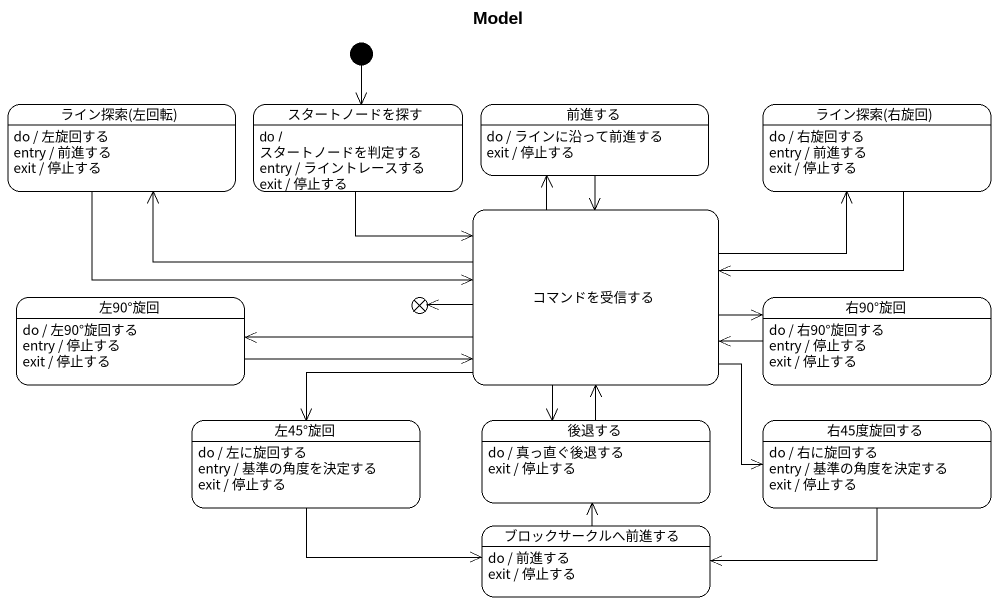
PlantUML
@startuml
title Model
hide empty description
state "ライン探索(左回転)" as ライン探索_左回転 #FFFFFF
ライン探索_左回転 : do / 左旋回する
ライン探索_左回転 : entry / 前進する
ライン探索_左回転 : exit / 停止する
state スタートノードを探す #FFFFFF
スタートノードを探す : do / スタートノードを判定する
スタートノードを探す : entry / ライントレースする
スタートノードを探す : exit / 停止する
state 前進する #FFFFFF
前進する : do / ラインに沿って前進する
前進する : exit / 停止する
state "ライン探索(右旋回)" as ライン探索_右旋回 #FFFFFF
ライン探索_右旋回 : do / 右旋回する
ライン探索_右旋回 : entry / 前進する
ライン探索_右旋回 : exit / 停止する
state コマンドを受信する #FFFFFF
state "左90°旋回" as 左90_旋回 #FFFFFF
左90_旋回 : do / 左90°旋回する
左90_旋回 : entry / 停止する
左90_旋回 : exit / 停止する
state exit1 <<choice>>
state "右90°旋回" as 右90_旋回 #FFFFFF
右90_旋回 : do / 右90°旋回する
右90_旋回 : entry / 停止する
右90_旋回 : exit / 停止する
state "左45°旋回" as 左45_旋回 #FFFFFF
左45_旋回 : do / 左に旋回する
左45_旋回 : entry / 基準の角度を決定する
左45_旋回 : exit / 停止する
state 後退する #FFFFFF
後退する : do / 真っ直ぐ後退する
後退する : exit / 停止する
state 右45度旋回する #FFFFFF
右45度旋回する : do / 右に旋回する
右45度旋回する : entry / 基準の角度を決定する
右45度旋回する : exit / 停止する
state ブロックサークルへ前進する #FFFFFF
ブロックサークルへ前進する : do / 前進する
ブロックサークルへ前進する : exit / 停止する
[*] --> スタートノードを探す
ライン探索_左回転 -right-> コマンドを受信する
スタートノードを探す --> コマンドを受信する
前進する --> コマンドを受信する
ライン探索_右旋回 -left-> コマンドを受信する
コマンドを受信する -left-> ライン探索_左回転
コマンドを受信する -up-> 前進する
コマンドを受信する -right-> ライン探索_右旋回
コマンドを受信する -left-> 左90_旋回
コマンドを受信する -left-> exit1
コマンドを受信する -right-> 右90_旋回
コマンドを受信する -left-> 左45_旋回
コマンドを受信する --> 後退する
コマンドを受信する -right-> 右45度旋回する
左90_旋回 -right-> コマンドを受信する
右90_旋回 -left-> コマンドを受信する
左45_旋回 -right-> ブロックサークルへ前進する
後退する -up-> コマンドを受信する
右45度旋回する -left-> ブロックサークルへ前進する
ブロックサークルへ前進する -up-> 後退する
@enduml
